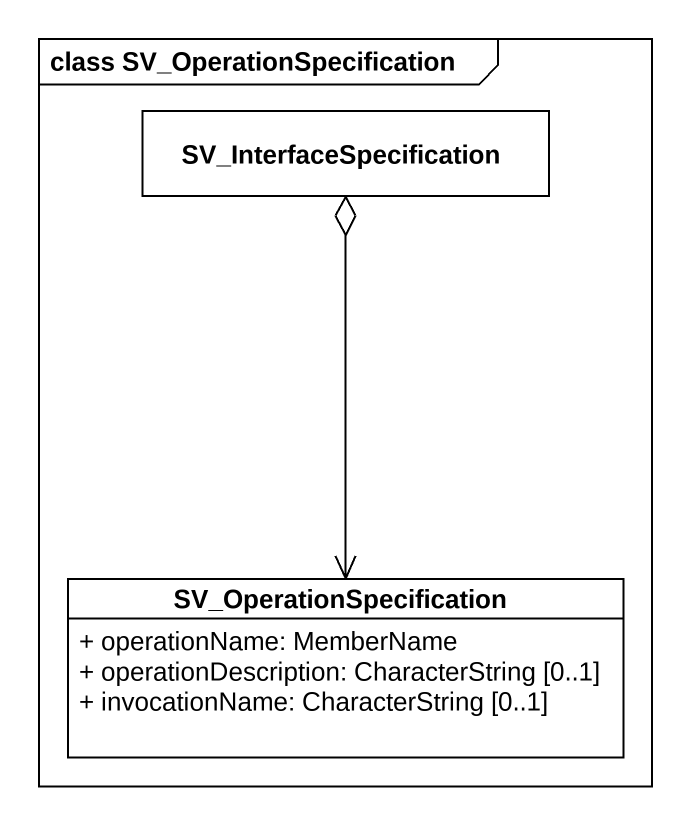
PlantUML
@startuml
mainframe class SV_OperationSpecification
hide circle
hide empty members
skinparam classAttributeIconSize 0
class SV_InterfaceSpecification
class SV_OperationSpecification {
  + operationName: MemberName
  + operationDescription: CharacterString [0..1]
  + invocationName: CharacterString [0..1]
}
SV_OperationSpecification <-up-o SV_InterfaceSpecification
@enduml
